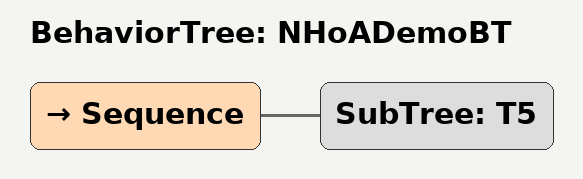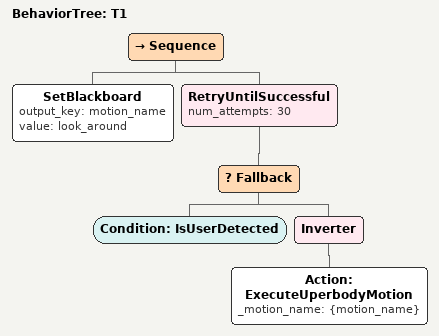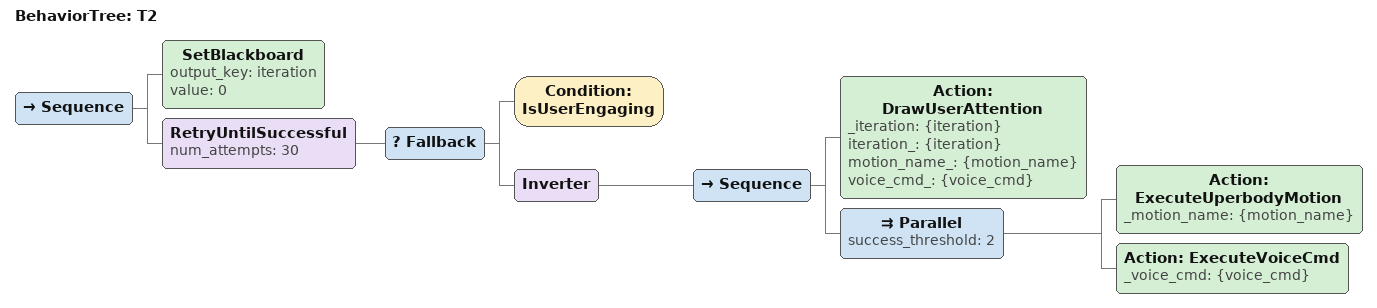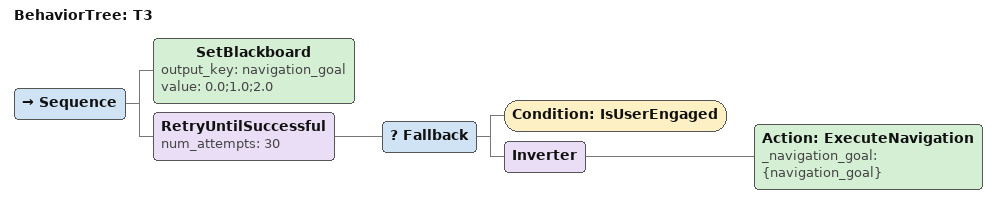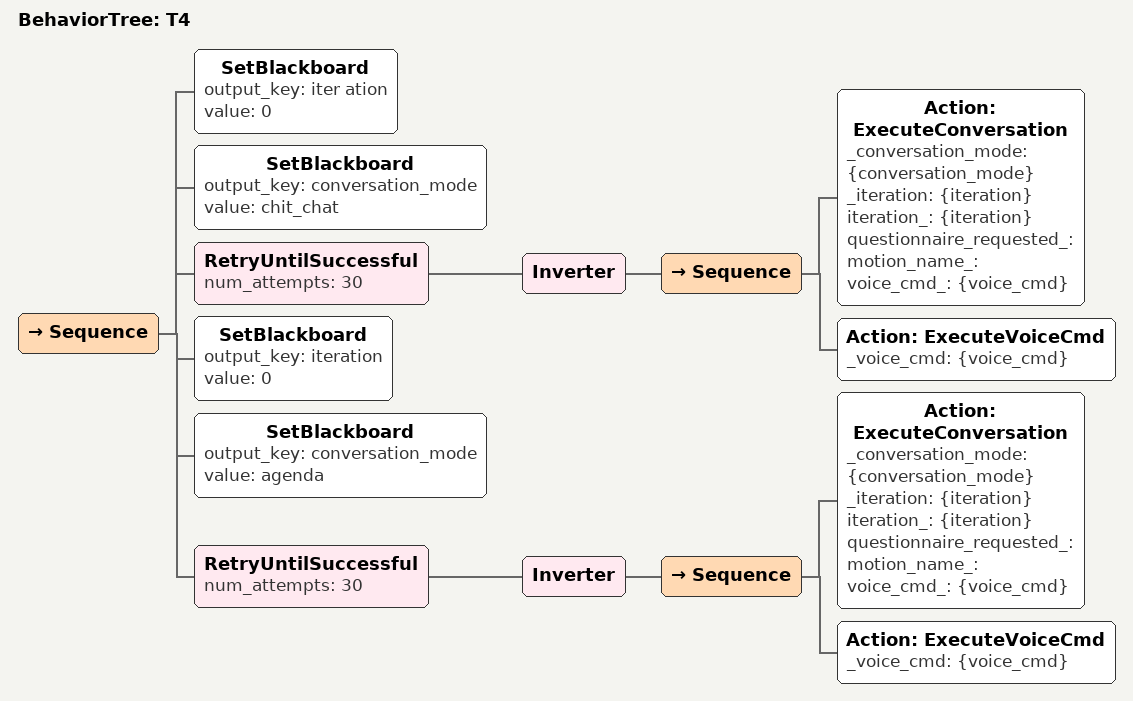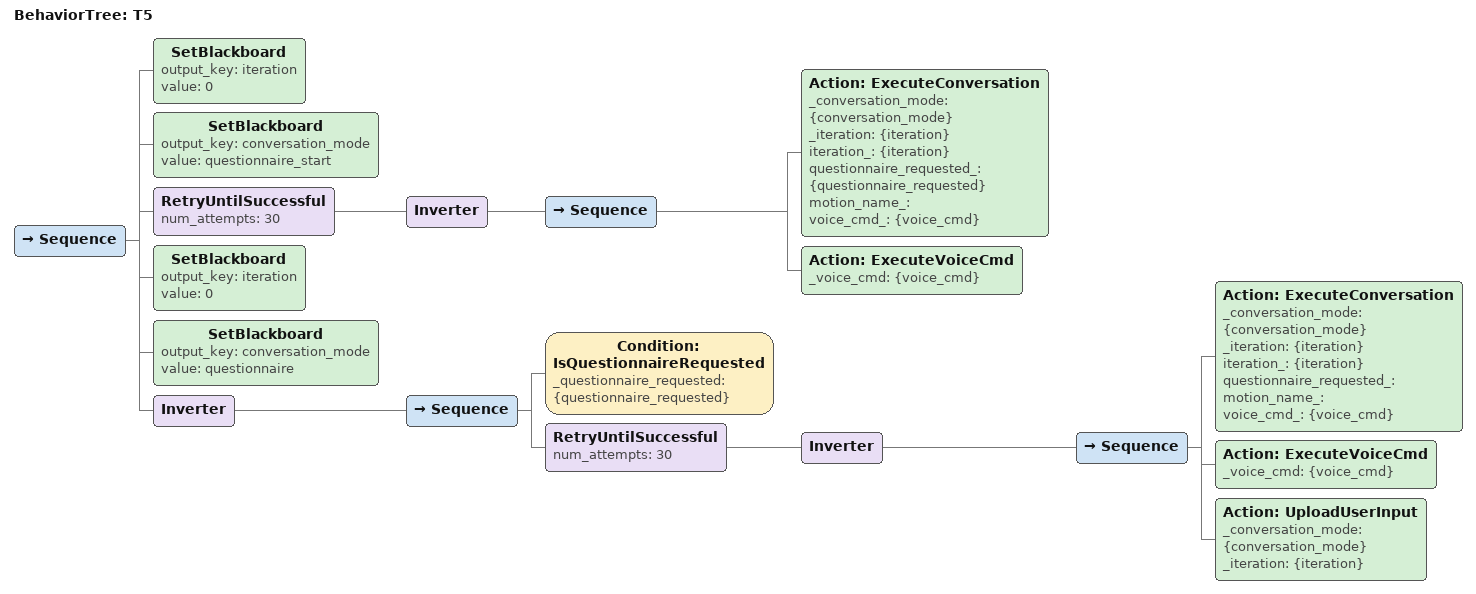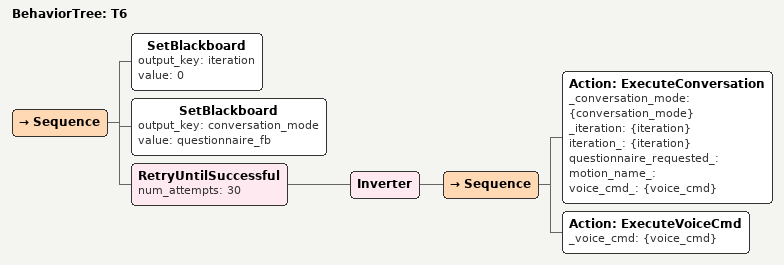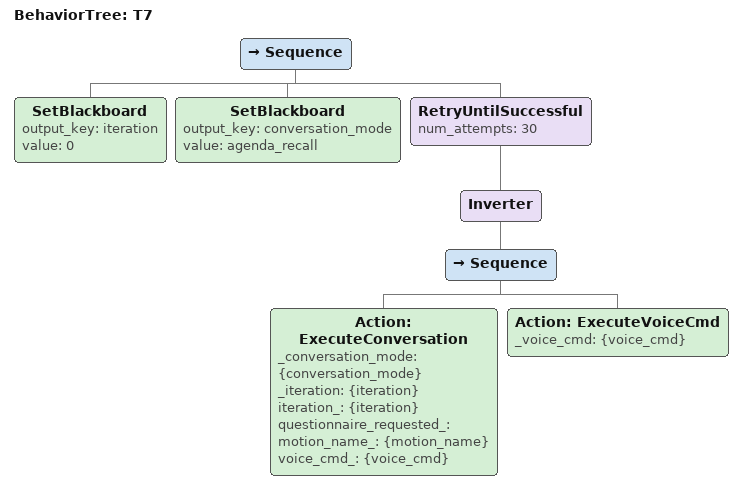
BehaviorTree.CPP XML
<?xml version="1.0"?>
<root main_tree_to_execute="NHoADemoBT">
    <BehaviorTree ID="NHoADemoBT">
        <Sequence>
            <SubTree ID="T5"/>
        </Sequence>
    </BehaviorTree>
    <BehaviorTree ID="T1">
        <Sequence>
            <SetBlackboard output_key="motion_name" value="look_around"/>
            <RetryUntilSuccessful num_attempts="30">
                <Fallback>
                    <Condition ID="IsUserDetected"/>
                    <Inverter>
                        <Action ID="ExecuteUperbodyMotion" _motion_name="{motion_name}"/>
                    </Inverter>
                </Fallback>
            </RetryUntilSuccessful>
        </Sequence>
    </BehaviorTree>
    <BehaviorTree ID="T2">
        <Sequence>
            <SetBlackboard output_key="iteration" value="0"/>
            <RetryUntilSuccessful num_attempts="30">
                <Fallback>
                    <Condition ID="IsUserEngaging"/>
                    <Inverter>
                        <Sequence>
                            <Action ID="DrawUserAttention" _iteration="{iteration}" iteration_="{iteration}" motion_name_="{motion_name}" voice_cmd_="{voice_cmd}"/>
                            <Parallel success_threshold="2">
                                <Action ID="ExecuteUperbodyMotion" _motion_name="{motion_name}"/>
                                <Action ID="ExecuteVoiceCmd" _voice_cmd="{voice_cmd}"/>
                            </Parallel>
                        </Sequence>
                    </Inverter>
                </Fallback>
            </RetryUntilSuccessful>
        </Sequence>
    </BehaviorTree>
    <BehaviorTree ID="T3">
        <Sequence>
            <SetBlackboard output_key="navigation_goal" value="0.0;1.0;2.0"/>
            <RetryUntilSuccessful num_attempts="30">
                <Fallback>
                    <Condition ID="IsUserEngaged"/>
                    <Inverter>
                        <Action ID="ExecuteNavigation" _navigation_goal="{navigation_goal}" />
                    </Inverter>
                </Fallback>
            </RetryUntilSuccessful>
        </Sequence>
    </BehaviorTree>
    <BehaviorTree ID="T4">
        <Sequence>
            <SetBlackboard output_key="iter  ation" value="0"/>
            <SetBlackboard output_key="conversation_mode" value="chit_chat"/>
            <RetryUntilSuccessful num_attempts="30">
                <Inverter>
                    <Sequence>
                        <Action ID="ExecuteConversation" _conversation_mode="{conversation_mode}" _iteration="{iteration}" iteration_="{iteration}"  questionnaire_requested_="" motion_name_="" voice_cmd_="{voice_cmd}"/>
                        <Action ID="ExecuteVoiceCmd" _voice_cmd="{voice_cmd}"/>
                    </Sequence>
                </Inverter>
            </RetryUntilSuccessful>
            <SetBlackboard output_key="iteration" value="0"/>
            <SetBlackboard output_key="conversation_mode" value="agenda"/>
            <RetryUntilSuccessful num_attempts="30">
                <Inverter>
                    <Sequence>
                        <Action ID="ExecuteConversation" _conversation_mode="{conversation_mode}" _iteration="{iteration}" iteration_="{iteration}"  questionnaire_requested_="" motion_name_="" voice_cmd_="{voice_cmd}"/>
                        <Action ID="ExecuteVoiceCmd" _voice_cmd="{voice_cmd}"/>
                    </Sequence>
                </Inverter>
            </RetryUntilSuccessful>
        </Sequence>
    </BehaviorTree>
    <BehaviorTree ID="T5">
        <Sequence>
            <SetBlackboard output_key="iteration" value="0"/>
            <SetBlackboard output_key="conversation_mode" value="questionnaire_start" />
            <RetryUntilSuccessful num_attempts="30">
                <Inverter>
                    <Sequence>
                        <Action ID="ExecuteConversation" _conversation_mode="{conversation_mode}" _iteration="{iteration}" iteration_="{iteration}"  questionnaire_requested_="{questionnaire_requested}" motion_name_="" voice_cmd_="{voice_cmd}"/>
                        <Action ID="ExecuteVoiceCmd" _voice_cmd="{voice_cmd}"/>
                    </Sequence>
                </Inverter>
            </RetryUntilSuccessful>
            <SetBlackboard output_key="iteration" value="0"/>
            <SetBlackboard output_key="conversation_mode" value="questionnaire"/>
            <Inverter>
                <Sequence>
                    <Condition ID="IsQuestionnaireRequested" _questionnaire_requested="{questionnaire_requested}"/>
                    <RetryUntilSuccessful num_attempts="30">
                        <Inverter>
                            <Sequence>
                                <Action ID="ExecuteConversation" _conversation_mode="{conversation_mode}" _iteration="{iteration}" iteration_="{iteration}"  questionnaire_requested_="" motion_name_="" voice_cmd_="{voice_cmd}"/>
                                <Action ID="ExecuteVoiceCmd" _voice_cmd="{voice_cmd}"/>
                                <Action ID="UploadUserInput" _conversation_mode="{conversation_mode}" _iteration="{iteration}" />
                            </Sequence>
                        </Inverter>
                    </RetryUntilSuccessful>
                </Sequence>
            </Inverter>
        </Sequence>
    </BehaviorTree>
    <BehaviorTree ID="T6">
        <Sequence>
            <SetBlackboard output_key="iteration" value="0"/>
            <SetBlackboard output_key="conversation_mode" value="questionnaire_fb"/>
            <RetryUntilSuccessful num_attempts="30">
                <Inverter>
                    <Sequence>
                        <Action ID="ExecuteConversation" _conversation_mode="{conversation_mode}" _iteration="{iteration}" iteration_="{iteration}"  questionnaire_requested_="" motion_name_="" voice_cmd_="{voice_cmd}"/>
                        <Action ID="ExecuteVoiceCmd" _voice_cmd="{voice_cmd}"/>
                    </Sequence>
                </Inverter>
            </RetryUntilSuccessful>
        </Sequence>
    </BehaviorTree>
    <BehaviorTree ID="T7">
        <Sequence>
            <SetBlackboard output_key="iteration" value="0"/>
            <SetBlackboard output_key="conversation_mode" value="agenda_recall"/>
            <RetryUntilSuccessful num_attempts="30">
                <Inverter>
                    <Sequence>
                        <Action ID="ExecuteConversation" _conversation_mode="{conversation_mode}" _iteration="{iteration}" iteration_="{iteration}"  questionnaire_requested_="" motion_name_="{motion_name}" voice_cmd_="{voice_cmd}"/>
                        <Action ID="ExecuteVoiceCmd" _voice_cmd="{voice_cmd}"/>
                    </Sequence>
                </Inverter>
            </RetryUntilSuccessful>
        </Sequence>
    </BehaviorTree>
</root>
